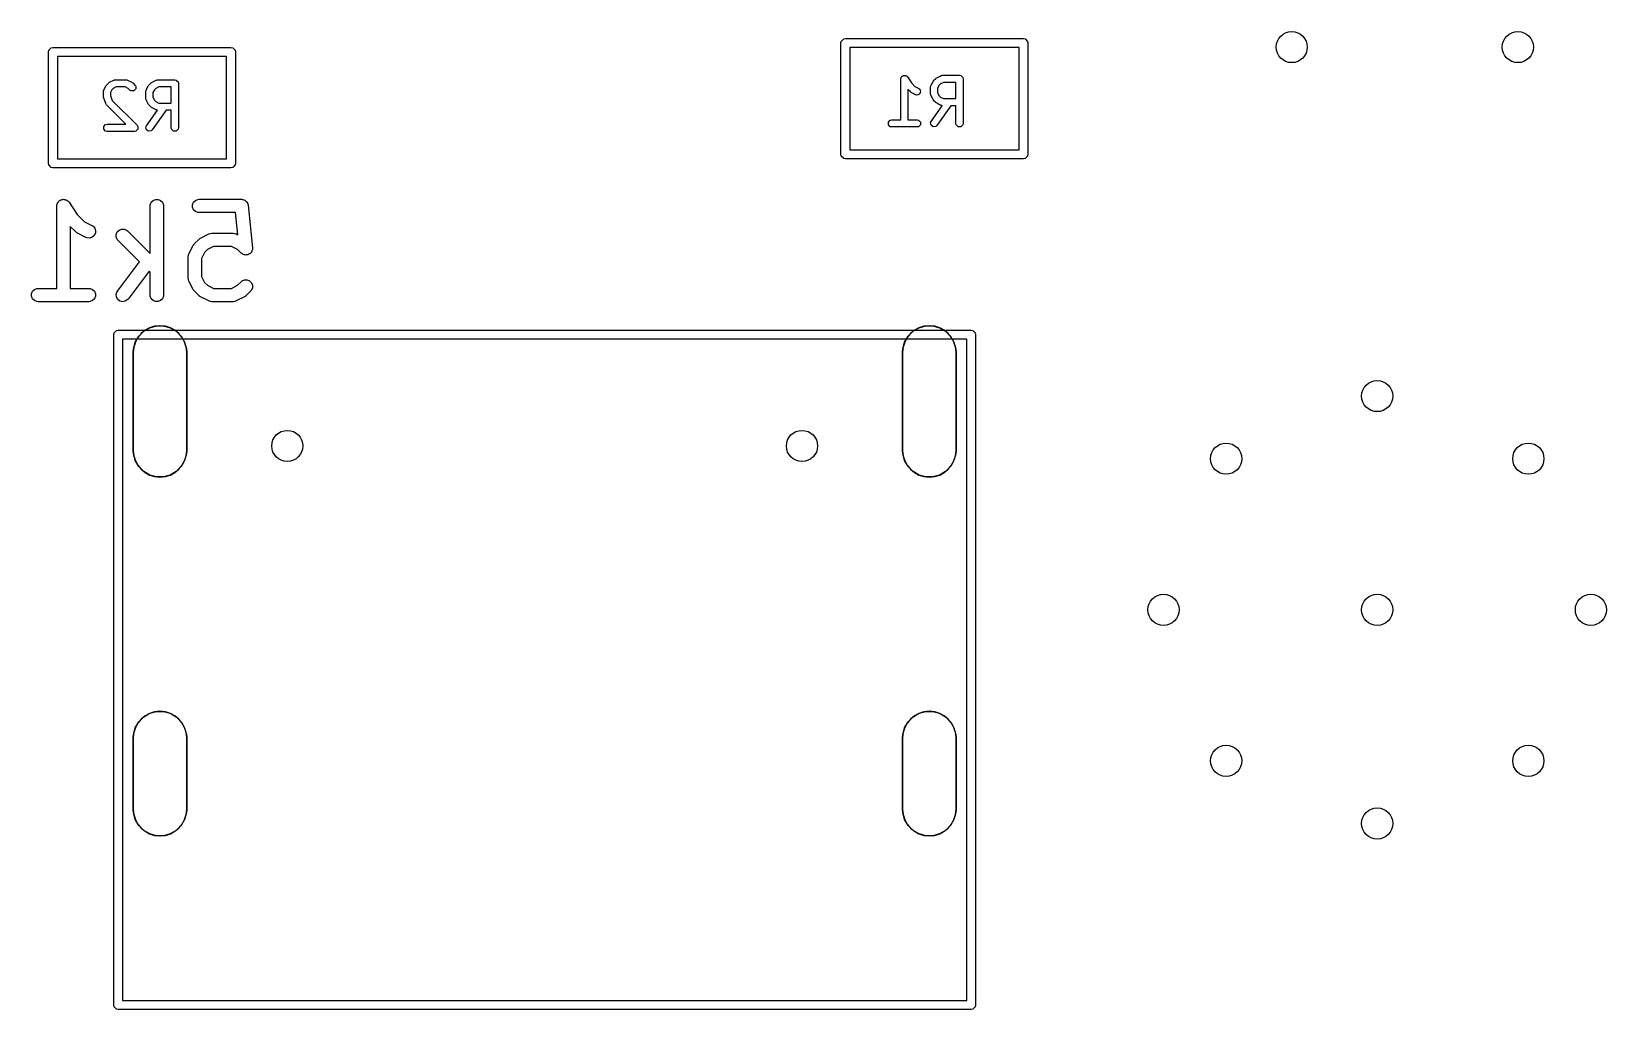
# Model space of a CAD drawing. Extents: x 0.25 to 2.5, y 0.08 to 2.24.
# Drawn here: x 1.805 to 2.501, y 0.223 to 0.656 of the extents above; entities that cross this region are included whole.
import ezdxf

# ---------------------------------------------------------------- set-up
doc = ezdxf.new("R2010")
doc.units = 0
doc.header["$MEASUREMENT"] = 0
doc.layers.add('BLACK', color=7, linetype='CONTINUOUS')

msp = doc.modelspace()

# ---------------------------------------------------------------- linework, layer by layer
at = {"layer": 'BLACK', "linetype": 'CONTINUOUS'}
for p, q in [((1.81265, 0.64741), (1.81372, 0.64847)), ((1.81372, 0.64847), (1.81447, 0.64862)), ((1.81447, 0.64862), (1.89321, 0.64862)), ((1.89321, 0.64862), (1.89396, 0.64847)), ((1.89396, 0.64847), (1.89503, 0.64741)), ((2.16289, 0.65059), (2.16304, 0.65134)), ((2.16289, 0.60138), (2.16289, 0.65059)), ((2.16304, 0.65134), (2.16411, 0.65241)), ((2.16411, 0.65241), (2.16486, 0.65256)), ((2.16486, 0.65256), (2.2436, 0.65256)), ((2.16683, 0.64862), (2.16683, 0.60335)), ((2.24163, 0.64862), (2.16683, 0.64862)), ((2.24163, 0.60335), (2.24163, 0.64862)), ((2.2436, 0.65256), (2.24436, 0.65241)), ((2.24436, 0.65241), (2.24542, 0.65134)), ((2.24542, 0.65134), (2.24557, 0.65059)), ((2.24557, 0.65059), (2.24557, 0.60138)), ((1.8125, 0.64665), (1.81265, 0.64741)), ((1.8125, 0.59744), (1.8125, 0.64665)), ((1.81644, 0.64469), (1.81644, 0.59941)), ((1.89124, 0.64469), (1.81644, 0.64469)), ((1.89124, 0.59941), (1.89124, 0.64469)), ((1.89503, 0.64741), (1.89518, 0.64665)), ((1.89518, 0.64665), (1.89518, 0.59744)), ((1.83954, 0.63326), (1.84142, 0.6342)), ((1.84142, 0.6342), (1.84149, 0.63422)), ((1.84149, 0.63422), (1.84152, 0.63424)), ((1.84152, 0.63424), (1.84177, 0.63429)), ((1.84177, 0.63429), (1.84201, 0.63436)), ((1.84201, 0.63436), (1.84204, 0.63435)), ((1.84204, 0.63435), (1.84212, 0.63436)), ((1.84212, 0.63436), (1.84681, 0.63436)), ((1.84681, 0.63436), (1.84689, 0.63435)), ((1.84689, 0.63435), (1.84692, 0.63436)), ((1.84692, 0.63436), (1.84716, 0.63429)), ((1.84716, 0.63429), (1.84741, 0.63424)), ((1.84741, 0.63424), (1.84744, 0.63422)), ((1.84744, 0.63422), (1.84751, 0.6342)), ((1.84751, 0.6342), (1.84939, 0.63326)), ((1.85829, 0.63326), (1.86016, 0.6342)), ((1.86016, 0.6342), (1.86024, 0.63422)), ((1.86024, 0.63422), (1.86027, 0.63424)), ((1.86027, 0.63424), (1.86051, 0.63429)), ((1.86051, 0.63429), (1.86076, 0.63436)), ((1.86076, 0.63436), (1.86079, 0.63435)), ((1.86079, 0.63435), (1.86087, 0.63436)), ((1.86087, 0.63436), (1.86837, 0.63436)), ((1.86837, 0.63436), (1.86897, 0.63424)), ((1.86897, 0.63424), (1.86982, 0.63339)), ((2.18937, 0.63476), (2.18949, 0.63536)), ((2.18937, 0.61665), (2.18937, 0.63476)), ((2.18949, 0.63536), (2.1896, 0.63548)), ((2.1896, 0.63548), (2.18964, 0.63563)), ((2.18964, 0.63563), (2.19002, 0.63589)), ((2.19002, 0.63589), (2.19034, 0.63621)), ((2.19034, 0.63621), (2.1905, 0.63621)), ((2.1905, 0.63621), (2.19064, 0.6363)), ((2.19064, 0.6363), (2.19109, 0.63621)), ((2.19109, 0.63621), (2.19155, 0.63621)), ((2.19155, 0.63621), (2.19166, 0.6361)), ((2.19166, 0.6361), (2.19182, 0.63607)), ((2.19182, 0.63607), (2.19226, 0.63563)), ((2.19226, 0.63563), (2.19404, 0.63295)), ((2.2036, 0.63359), (2.20375, 0.63379)), ((2.20375, 0.63379), (2.20389, 0.634)), ((2.20389, 0.634), (2.20483, 0.63493)), ((2.20483, 0.63493), (2.20504, 0.63507)), ((2.20504, 0.63507), (2.20524, 0.63523)), ((2.20524, 0.63523), (2.20711, 0.63617)), ((2.20711, 0.63617), (2.20719, 0.63619)), ((2.20719, 0.63619), (2.20722, 0.63621)), ((2.20722, 0.63621), (2.20746, 0.63626)), ((2.20746, 0.63626), (2.20771, 0.63633)), ((2.20771, 0.63633), (2.20774, 0.63632)), ((2.20774, 0.63632), (2.20782, 0.63633)), ((2.20782, 0.63633), (2.21532, 0.63633)), ((2.21532, 0.63633), (2.21592, 0.63621)), ((2.21592, 0.63621), (2.21677, 0.63536)), ((2.21677, 0.63536), (2.21689, 0.63476)), ((2.21689, 0.63476), (2.21689, 0.61507)), ((1.8368, 0.62915), (1.83687, 0.6294)), ((1.83681, 0.62912), (1.8368, 0.62915)), ((1.8368, 0.62904), (1.83681, 0.62912)), ((1.8368, 0.62717), (1.8368, 0.62904)), ((1.83685, 0.62692), (1.8368, 0.62717)), ((1.83688, 0.62667), (1.83685, 0.62692)), ((1.83687, 0.6294), (1.83692, 0.62964)), ((1.83692, 0.62964), (1.83694, 0.62967)), ((1.83694, 0.62967), (1.83696, 0.62974)), ((1.83696, 0.62974), (1.8379, 0.63162)), ((1.8379, 0.63162), (1.83806, 0.63182)), ((1.83806, 0.63182), (1.8382, 0.63203)), ((1.8382, 0.63203), (1.83913, 0.63297)), ((1.83913, 0.63297), (1.83934, 0.63311)), ((1.83934, 0.63311), (1.83954, 0.63326)), ((1.8406, 0.62998), (1.83995, 0.62867)), ((1.83995, 0.62867), (1.83995, 0.62742)), ((1.83995, 0.62742), (1.84069, 0.6252)), ((1.84118, 0.63056), (1.8406, 0.62998)), ((1.84249, 0.63121), (1.84118, 0.63056)), ((1.84644, 0.63121), (1.84249, 0.63121)), ((1.84775, 0.63056), (1.84644, 0.63121)), ((1.84851, 0.6298), (1.84775, 0.63056)), ((1.84902, 0.62946), (1.84851, 0.6298)), ((1.85022, 0.62946), (1.84902, 0.62946)), ((1.84939, 0.63326), (1.84959, 0.63311)), ((1.84959, 0.63311), (1.8498, 0.63297)), ((1.8498, 0.63297), (1.85073, 0.63203)), ((1.85108, 0.63031), (1.85022, 0.62946)), ((1.85073, 0.63203), (1.85108, 0.63152)), ((1.85108, 0.63152), (1.85108, 0.63031)), ((1.85554, 0.62904), (1.85556, 0.62912)), ((1.85554, 0.62623), (1.85554, 0.62904)), ((1.85555, 0.62915), (1.85562, 0.62939)), ((1.85556, 0.62912), (1.85555, 0.62915)), ((1.85562, 0.62939), (1.85566, 0.62964)), ((1.85566, 0.62964), (1.85569, 0.62967)), ((1.85569, 0.62967), (1.85571, 0.62974)), ((1.85571, 0.62974), (1.85665, 0.63162)), ((1.85665, 0.63162), (1.8568, 0.63182)), ((1.8568, 0.63182), (1.85694, 0.63203)), ((1.85694, 0.63203), (1.85788, 0.63297)), ((1.85788, 0.63297), (1.85809, 0.63311)), ((1.85809, 0.63311), (1.85829, 0.63326)), ((1.85935, 0.62998), (1.85869, 0.62867)), ((1.85869, 0.62867), (1.85869, 0.6266)), ((1.85993, 0.63056), (1.85935, 0.62998)), ((1.86124, 0.63121), (1.85993, 0.63056)), ((1.86679, 0.63121), (1.86124, 0.63121)), ((1.86679, 0.62405), (1.86679, 0.63121)), ((1.86982, 0.63339), (1.86994, 0.63279)), ((1.86994, 0.63279), (1.86994, 0.6131)), ((2.19358, 0.62896), (2.19252, 0.63002)), ((2.19252, 0.63002), (2.19252, 0.61665)), ((2.19379, 0.62882), (2.19358, 0.62896)), ((2.19399, 0.62866), (2.19379, 0.62882)), ((2.19586, 0.62773), (2.19399, 0.62866)), ((2.19404, 0.63295), (2.19563, 0.63137)), ((2.19563, 0.63137), (2.19727, 0.63054)), ((2.19646, 0.62756), (2.19586, 0.62773)), ((2.1976, 0.62794), (2.19646, 0.62756)), ((2.19727, 0.63054), (2.19776, 0.63017)), ((2.19814, 0.62902), (2.1976, 0.62794)), ((2.19776, 0.63017), (2.19814, 0.62902)), ((2.20249, 0.63101), (2.20251, 0.63109)), ((2.20249, 0.6282), (2.20249, 0.63101)), ((2.20251, 0.62812), (2.20249, 0.6282)), ((2.2025, 0.63112), (2.20256, 0.63136)), ((2.20251, 0.63109), (2.2025, 0.63112)), ((2.2025, 0.62808), (2.20251, 0.62812)), ((2.20256, 0.62784), (2.2025, 0.62808)), ((2.20256, 0.63136), (2.20261, 0.63161)), ((2.20261, 0.62759), (2.20256, 0.62784)), ((2.20261, 0.63161), (2.20264, 0.63164)), ((2.20264, 0.62757), (2.20261, 0.62759)), ((2.20264, 0.63164), (2.20266, 0.63171)), ((2.20266, 0.62749), (2.20264, 0.62757)), ((2.20266, 0.63171), (2.2036, 0.63359)), ((2.2036, 0.62562), (2.20266, 0.62749)), ((2.2063, 0.63195), (2.20564, 0.63064)), ((2.20564, 0.63064), (2.20564, 0.62857)), ((2.20564, 0.62857), (2.2063, 0.62725)), ((2.20688, 0.63253), (2.2063, 0.63195)), ((2.2063, 0.62725), (2.20688, 0.62668)), ((2.20819, 0.63318), (2.20688, 0.63253)), ((2.21374, 0.63318), (2.20819, 0.63318)), ((2.21374, 0.62602), (2.21374, 0.63318)), ((1.83782, 0.62385), (1.83688, 0.62667)), ((1.83785, 0.62379), (1.83782, 0.62385)), ((1.83785, 0.62375), (1.83785, 0.62379)), ((1.83799, 0.62354), (1.83785, 0.62375)), ((1.83812, 0.62332), (1.83799, 0.62354)), ((1.83815, 0.6233), (1.83812, 0.62332)), ((1.8382, 0.62324), (1.83815, 0.6233)), ((1.84676, 0.61468), (1.8382, 0.62324)), ((1.84069, 0.6252), (1.85167, 0.61422)), ((1.85556, 0.62615), (1.85554, 0.62623)), ((1.85555, 0.62612), (1.85556, 0.62615)), ((1.85562, 0.62587), (1.85555, 0.62612)), ((1.85566, 0.62563), (1.85562, 0.62587)), ((1.85569, 0.6256), (1.85566, 0.62563)), ((1.85571, 0.62552), (1.85569, 0.6256)), ((1.85665, 0.62365), (1.85571, 0.62552)), ((1.85583, 0.61401), (1.86067, 0.62093)), ((1.8568, 0.62345), (1.85665, 0.62365)), ((1.85694, 0.62324), (1.8568, 0.62345)), ((1.85788, 0.6223), (1.85694, 0.62324)), ((1.85809, 0.62216), (1.85788, 0.6223)), ((1.85829, 0.62201), (1.85809, 0.62216)), ((1.86016, 0.62107), (1.85829, 0.62201)), ((1.8645, 0.6209), (1.85841, 0.6122)), ((1.85869, 0.6266), (1.85935, 0.62529)), ((1.85935, 0.62529), (1.85993, 0.62471)), ((1.85993, 0.62471), (1.86124, 0.62405)), ((1.86024, 0.62105), (1.86016, 0.62107)), ((1.86027, 0.62102), (1.86024, 0.62105)), ((1.86051, 0.62097), (1.86027, 0.62102)), ((1.86067, 0.62093), (1.86051, 0.62097)), ((1.86124, 0.62405), (1.86679, 0.62405)), ((1.86679, 0.6209), (1.8645, 0.6209)), ((1.86679, 0.6131), (1.86679, 0.6209)), ((2.20278, 0.61598), (2.20762, 0.6229)), ((2.20375, 0.62542), (2.2036, 0.62562)), ((2.20389, 0.62521), (2.20375, 0.62542)), ((2.20483, 0.62427), (2.20389, 0.62521)), ((2.20504, 0.62413), (2.20483, 0.62427)), ((2.20524, 0.62398), (2.20504, 0.62413)), ((2.20711, 0.62304), (2.20524, 0.62398)), ((2.21145, 0.62287), (2.20536, 0.61417)), ((2.20688, 0.62668), (2.20819, 0.62602)), ((2.20719, 0.62302), (2.20711, 0.62304)), ((2.20722, 0.62299), (2.20719, 0.62302)), ((2.20746, 0.62294), (2.20722, 0.62299)), ((2.20762, 0.6229), (2.20746, 0.62294)), ((2.20819, 0.62602), (2.21374, 0.62602)), ((2.21374, 0.62287), (2.21145, 0.62287)), ((2.21374, 0.61507), (2.21374, 0.62287)), ((1.83692, 0.61371), (1.83777, 0.61456)), ((1.83692, 0.6125), (1.83692, 0.61371)), ((1.83777, 0.61456), (1.83837, 0.61468)), ((1.83837, 0.61468), (1.84676, 0.61468)), ((1.85167, 0.61422), (1.85201, 0.61371)), ((1.85201, 0.61371), (1.85201, 0.6125)), ((1.85558, 0.61345), (1.85583, 0.61401)), ((1.85579, 0.61226), (1.85558, 0.61345)), ((1.86691, 0.6125), (1.86679, 0.6131)), ((1.86994, 0.6131), (1.86982, 0.6125)), ((2.18387, 0.61568), (2.18472, 0.61653)), ((2.18387, 0.61447), (2.18387, 0.61568)), ((2.18472, 0.61362), (2.18387, 0.61447)), ((2.18472, 0.61653), (2.18532, 0.61665)), ((2.18532, 0.6135), (2.18472, 0.61362)), ((2.18532, 0.61665), (2.18937, 0.61665)), ((2.19657, 0.6135), (2.18532, 0.6135)), ((2.19252, 0.61665), (2.19657, 0.61665)), ((2.19657, 0.61665), (2.19717, 0.61653)), ((2.19717, 0.61362), (2.19657, 0.6135)), ((2.19717, 0.61653), (2.19802, 0.61568)), ((2.19802, 0.61447), (2.19717, 0.61362)), ((2.19802, 0.61568), (2.19802, 0.61447)), ((2.20253, 0.61541), (2.20278, 0.61598)), ((2.20274, 0.61423), (2.20253, 0.61541)), ((2.20373, 0.61354), (2.20274, 0.61423)), ((2.20491, 0.61374), (2.20373, 0.61354)), ((2.20536, 0.61417), (2.20491, 0.61374)), ((2.21386, 0.61447), (2.21374, 0.61507)), ((2.21471, 0.61362), (2.21386, 0.61447)), ((2.21592, 0.61362), (2.21471, 0.61362)), ((2.21677, 0.61447), (2.21592, 0.61362)), ((2.21689, 0.61507), (2.21677, 0.61447)), ((1.83777, 0.61165), (1.83692, 0.6125)), ((1.83837, 0.61153), (1.83777, 0.61165)), ((1.85056, 0.61153), (1.83837, 0.61153)), ((1.85116, 0.61165), (1.85056, 0.61153)), ((1.85201, 0.6125), (1.85116, 0.61165)), ((1.85116, 0.61165), (1.85116, 0.61165)), ((1.85678, 0.61157), (1.85579, 0.61226)), ((1.85797, 0.61178), (1.85678, 0.61157)), ((1.85841, 0.6122), (1.85797, 0.61178)), ((1.86777, 0.61165), (1.86691, 0.6125)), ((1.86897, 0.61165), (1.86777, 0.61165)), ((1.86982, 0.6125), (1.86897, 0.61165)), ((1.81644, 0.59941), (1.89124, 0.59941)), ((2.16304, 0.60062), (2.16289, 0.60138)), ((2.16411, 0.59956), (2.16304, 0.60062)), ((2.16486, 0.59941), (2.16411, 0.59956)), ((2.2436, 0.59941), (2.16486, 0.59941)), ((2.16683, 0.60335), (2.24163, 0.60335)), ((2.24436, 0.59956), (2.2436, 0.59941)), ((2.24542, 0.60062), (2.24436, 0.59956)), ((2.24557, 0.60138), (2.24542, 0.60062)), ((1.81265, 0.59669), (1.8125, 0.59744)), ((1.81372, 0.59562), (1.81265, 0.59669)), ((1.81447, 0.59547), (1.81372, 0.59562)), ((1.89321, 0.59547), (1.81447, 0.59547)), ((1.89396, 0.59562), (1.89321, 0.59547)), ((1.89503, 0.59669), (1.89396, 0.59562)), ((1.89518, 0.59744), (1.89503, 0.59669)), ((1.8162, 0.57856), (1.81626, 0.57913)), ((1.8162, 0.57855), (1.8162, 0.57856)), ((1.8162, 0.54213), (1.8162, 0.57855)), ((1.8162, 0.57855), (1.8162, 0.57855)), ((1.8162, 0.57855), (1.8162, 0.57855)), ((1.81626, 0.57913), (1.81637, 0.5794)), ((1.81637, 0.5794), (1.81643, 0.57968)), ((1.81643, 0.57968), (1.81659, 0.57992)), ((1.81659, 0.57992), (1.8167, 0.58019)), ((1.8167, 0.58019), (1.81691, 0.5804)), ((1.81691, 0.5804), (1.81707, 0.58064)), ((1.81707, 0.58064), (1.81731, 0.5808)), ((1.81731, 0.5808), (1.81751, 0.58101)), ((1.81751, 0.58101), (1.81778, 0.58112)), ((1.81778, 0.58112), (1.81803, 0.58128)), ((1.81803, 0.58128), (1.81831, 0.58134)), ((1.81831, 0.58134), (1.81858, 0.58145)), ((1.81858, 0.58145), (1.81887, 0.58145)), ((1.81887, 0.58145), (1.81916, 0.5815)), ((1.81916, 0.5815), (1.81944, 0.58145)), ((1.81944, 0.58145), (1.81973, 0.58145)), ((1.81973, 0.58145), (1.82, 0.58133)), ((1.82, 0.58133), (1.82029, 0.58128)), ((1.82029, 0.58128), (1.82053, 0.58112)), ((1.82053, 0.58112), (1.8208, 0.58101)), ((1.8208, 0.58101), (1.821, 0.5808)), ((1.821, 0.5808), (1.82125, 0.58064)), ((1.82125, 0.58064), (1.82161, 0.58019)), ((1.82161, 0.58019), (1.82161, 0.58019)), ((1.82161, 0.58019), (1.82161, 0.58019)), ((1.82161, 0.58019), (1.82161, 0.58019)), ((1.82161, 0.58019), (1.8252, 0.57481)), ((1.85745, 0.57855), (1.8575, 0.57913)), ((1.85745, 0.55756), (1.85745, 0.57855)), ((1.8575, 0.57913), (1.85795, 0.58019)), ((1.85795, 0.58019), (1.85876, 0.58101)), ((1.85876, 0.58101), (1.85982, 0.58145)), ((1.85982, 0.58145), (1.86098, 0.58145)), ((1.86098, 0.58145), (1.86204, 0.58101)), ((1.86204, 0.58101), (1.86286, 0.58019)), ((1.86286, 0.58019), (1.8633, 0.57913)), ((1.8633, 0.57913), (1.86335, 0.57855)), ((1.86335, 0.57855), (1.86335, 0.53918)), ((1.87625, 0.57913), (1.87669, 0.58019)), ((1.87625, 0.57797), (1.87625, 0.57913)), ((1.87669, 0.58019), (1.87751, 0.58101)), ((1.87751, 0.58101), (1.87857, 0.58145)), ((1.87857, 0.58145), (1.87915, 0.5815)), ((1.87915, 0.5815), (1.8979, 0.5815)), ((1.8979, 0.5815), (1.89811, 0.58148)), ((1.89811, 0.58148), (1.89818, 0.58149)), ((1.89818, 0.58149), (1.89825, 0.58147)), ((1.89825, 0.58147), (1.89847, 0.58145)), ((1.89847, 0.58145), (1.89887, 0.58128)), ((1.89887, 0.58128), (1.89928, 0.58116)), ((1.89928, 0.58116), (1.8994, 0.58106)), ((1.8994, 0.58106), (1.89954, 0.58101)), ((1.89954, 0.58101), (1.89984, 0.5807)), ((1.89984, 0.5807), (1.90018, 0.58043)), ((1.90018, 0.58043), (1.90025, 0.5803)), ((1.90025, 0.5803), (1.90035, 0.58019)), ((1.90035, 0.58019), (1.90052, 0.57979)), ((1.90052, 0.57979), (1.90072, 0.57941)), ((1.90072, 0.57941), (1.90076, 0.57919)), ((1.90076, 0.57919), (1.90079, 0.57913)), ((1.90079, 0.57913), (1.90079, 0.57905)), ((1.90079, 0.57905), (1.90083, 0.57884)), ((1.90083, 0.57884), (1.90271, 0.5601)), ((1.8252, 0.57481), (1.8284, 0.5716)), ((1.8284, 0.5716), (1.83172, 0.56994)), ((1.87669, 0.57691), (1.87625, 0.57797)), ((1.87751, 0.5761), (1.87669, 0.57691)), ((1.87857, 0.57565), (1.87751, 0.5761)), ((1.87915, 0.5756), (1.87857, 0.57565)), ((1.89522, 0.5756), (1.87915, 0.5756)), ((1.8962, 0.56583), (1.89522, 0.5756)), ((1.82457, 0.56709), (1.82211, 0.56955)), ((1.82211, 0.56955), (1.82211, 0.54213)), ((1.82479, 0.5669), (1.82457, 0.56709)), ((1.82484, 0.56684), (1.82479, 0.5669)), ((1.82493, 0.56679), (1.82484, 0.56684)), ((1.82501, 0.56672), (1.82493, 0.56679)), ((1.82509, 0.56669), (1.82501, 0.56672)), ((1.82533, 0.56654), (1.82509, 0.56669)), ((1.82908, 0.56466), (1.82533, 0.56654)), ((1.82962, 0.56445), (1.82908, 0.56466)), ((1.83077, 0.56437), (1.82962, 0.56445)), ((1.83187, 0.56474), (1.83077, 0.56437)), ((1.83172, 0.56994), (1.83221, 0.56963)), ((1.83274, 0.56549), (1.83187, 0.56474)), ((1.83221, 0.56963), (1.83297, 0.56876)), ((1.83325, 0.56652), (1.83274, 0.56549)), ((1.83297, 0.56876), (1.83333, 0.56767)), ((1.83333, 0.56767), (1.83325, 0.56652)), ((1.84251, 0.566), (1.84295, 0.56707)), ((1.84251, 0.56485), (1.84251, 0.566)), ((1.84295, 0.56379), (1.84251, 0.56485)), ((1.84295, 0.56707), (1.84376, 0.56788)), ((1.84376, 0.56788), (1.84483, 0.56832)), ((1.84483, 0.56832), (1.84598, 0.56832)), ((1.84598, 0.56832), (1.84704, 0.56788)), ((1.84704, 0.56788), (1.84749, 0.56751)), ((1.84749, 0.56751), (1.85745, 0.55756)), ((1.87921, 0.56401), (1.8793, 0.56407)), ((1.8793, 0.56407), (1.87938, 0.56413)), ((1.87938, 0.56413), (1.87945, 0.56416)), ((1.87945, 0.56416), (1.8797, 0.56432)), ((1.8797, 0.56432), (1.88345, 0.56619)), ((1.88345, 0.56619), (1.88399, 0.5664)), ((1.88399, 0.5664), (1.8841, 0.56641)), ((1.8841, 0.56641), (1.8842, 0.56645)), ((1.8842, 0.56645), (1.88477, 0.56651)), ((1.88477, 0.56651), (1.89415, 0.56651)), ((1.89415, 0.56651), (1.89472, 0.56645)), ((1.89472, 0.56645), (1.89482, 0.56641)), ((1.89482, 0.56641), (1.89493, 0.5664)), ((1.89493, 0.5664), (1.89547, 0.56619)), ((1.89547, 0.56619), (1.8962, 0.56583)), ((1.84331, 0.56334), (1.84295, 0.56379)), ((1.85275, 0.5539), (1.84331, 0.56334)), ((1.87443, 0.55683), (1.87463, 0.55737)), ((1.87463, 0.55737), (1.87651, 0.56112)), ((1.87651, 0.56112), (1.87666, 0.56137)), ((1.87666, 0.56137), (1.87669, 0.56144)), ((1.87669, 0.56144), (1.87676, 0.56152)), ((1.87676, 0.56152), (1.87682, 0.56161)), ((1.87682, 0.56161), (1.87687, 0.56166)), ((1.87687, 0.56166), (1.87706, 0.56189)), ((1.87706, 0.56189), (1.87893, 0.56377)), ((1.87893, 0.56377), (1.87916, 0.56395)), ((1.87916, 0.56395), (1.87921, 0.56401)), ((1.88157, 0.55805), (1.88023, 0.55536)), ((1.88277, 0.55925), (1.88157, 0.55805)), ((1.88547, 0.5606), (1.88277, 0.55925)), ((1.89345, 0.5606), (1.88547, 0.5606)), ((1.89615, 0.55925), (1.89345, 0.5606)), ((1.89768, 0.55771), (1.89615, 0.55925)), ((1.89813, 0.55735), (1.89768, 0.55771)), ((1.89827, 0.55729), (1.89813, 0.55735)), ((1.89838, 0.5572), (1.89827, 0.55729)), ((1.8988, 0.55707), (1.89838, 0.5572)), ((1.90101, 0.55718), (1.90063, 0.55698)), ((1.90141, 0.55735), (1.90101, 0.55718)), ((1.90152, 0.55745), (1.90141, 0.55735)), ((1.90165, 0.55752), (1.90152, 0.55745)), ((1.90192, 0.55786), (1.90165, 0.55752)), ((1.90223, 0.55816), (1.90192, 0.55786)), ((1.90228, 0.5583), (1.90223, 0.55816)), ((1.90238, 0.55841), (1.90228, 0.5583)), ((1.9025, 0.55883), (1.90238, 0.55841)), ((1.90267, 0.55923), (1.9025, 0.55883)), ((1.90271, 0.55952), (1.90267, 0.55938)), ((1.90267, 0.55938), (1.90267, 0.55923)), ((1.90271, 0.5601), (1.90271, 0.55952)), ((1.84304, 0.54095), (1.85275, 0.5539)), ((1.87432, 0.55605), (1.87438, 0.55663)), ((1.87432, 0.54668), (1.87432, 0.55605)), ((1.87438, 0.55663), (1.87442, 0.55673)), ((1.87442, 0.55673), (1.87443, 0.55683)), ((1.88023, 0.55536), (1.88023, 0.54738)), ((1.89919, 0.55691), (1.8988, 0.55707)), ((1.89934, 0.55691), (1.89919, 0.55691)), ((1.89949, 0.55686), (1.89934, 0.55691)), ((1.89991, 0.55691), (1.89949, 0.55686)), ((1.90035, 0.55691), (1.89991, 0.55691)), ((1.90048, 0.55696), (1.90035, 0.55691)), ((1.90063, 0.55698), (1.90048, 0.55696)), ((1.85697, 0.54968), (1.84776, 0.53741)), ((1.85745, 0.54921), (1.85697, 0.54968)), ((1.85745, 0.53918), (1.85745, 0.54921)), ((1.87438, 0.5461), (1.87432, 0.54668)), ((1.87442, 0.54601), (1.87438, 0.5461)), ((1.87443, 0.5459), (1.87442, 0.54601)), ((1.87463, 0.54536), (1.87443, 0.5459)), ((1.87651, 0.54161), (1.87463, 0.54536)), ((1.88023, 0.54738), (1.88157, 0.54468)), ((1.88157, 0.54468), (1.88277, 0.54348)), ((1.88277, 0.54348), (1.88547, 0.54213)), ((1.89345, 0.54213), (1.89615, 0.54348)), ((1.89615, 0.54348), (1.89768, 0.54502)), ((1.89768, 0.54502), (1.89813, 0.54539)), ((1.89813, 0.54539), (1.89919, 0.54583)), ((1.89919, 0.54583), (1.90035, 0.54583)), ((1.90035, 0.54583), (1.90141, 0.54539)), ((1.90141, 0.54539), (1.90223, 0.54457)), ((1.90223, 0.54457), (1.90267, 0.54351)), ((1.90267, 0.54351), (1.90267, 0.54235)), ((1.80501, 0.53976), (1.80545, 0.54082)), ((1.80501, 0.5386), (1.80501, 0.53976)), ((1.80545, 0.53754), (1.80501, 0.5386)), ((1.80545, 0.54082), (1.80627, 0.54164)), ((1.80627, 0.53673), (1.80545, 0.53754)), ((1.80627, 0.54164), (1.80733, 0.54208)), ((1.80733, 0.53628), (1.80627, 0.53673)), ((1.80733, 0.54208), (1.80791, 0.54213)), ((1.80791, 0.53623), (1.80733, 0.53628)), ((1.80791, 0.54213), (1.8162, 0.54213)), ((1.8304, 0.53623), (1.80791, 0.53623)), ((1.82211, 0.54213), (1.8304, 0.54213)), ((1.8304, 0.54213), (1.83098, 0.54208)), ((1.83098, 0.53628), (1.8304, 0.53623)), ((1.83098, 0.54208), (1.83204, 0.54164)), ((1.83204, 0.53673), (1.83098, 0.53628)), ((1.83204, 0.54164), (1.83286, 0.54082)), ((1.83286, 0.53754), (1.83204, 0.53673)), ((1.83286, 0.54082), (1.8333, 0.53976)), ((1.8333, 0.5386), (1.83286, 0.53754)), ((1.8333, 0.53976), (1.8333, 0.5386)), ((1.84245, 0.53934), (1.84274, 0.54046)), ((1.84262, 0.5382), (1.84245, 0.53934)), ((1.8432, 0.53721), (1.84262, 0.5382)), ((1.84274, 0.54046), (1.84304, 0.54095)), ((1.84413, 0.53652), (1.8432, 0.53721)), ((1.84524, 0.53623), (1.84413, 0.53652)), ((1.84638, 0.53639), (1.84524, 0.53623)), ((1.84737, 0.53698), (1.84638, 0.53639)), ((1.84776, 0.53741), (1.84737, 0.53698)), ((1.8575, 0.5386), (1.85745, 0.53918)), ((1.85795, 0.53754), (1.8575, 0.5386)), ((1.85876, 0.53673), (1.85795, 0.53754)), ((1.85982, 0.53628), (1.85876, 0.53673)), ((1.86098, 0.53628), (1.85982, 0.53628)), ((1.86204, 0.53673), (1.86098, 0.53628)), ((1.86286, 0.53754), (1.86204, 0.53673)), ((1.8633, 0.5386), (1.86286, 0.53754)), ((1.86335, 0.53918), (1.8633, 0.5386)), ((1.87666, 0.54136), (1.87651, 0.54161)), ((1.87669, 0.54129), (1.87666, 0.54136)), ((1.87676, 0.54121), (1.87669, 0.54129)), ((1.87682, 0.54112), (1.87676, 0.54121)), ((1.87687, 0.54107), (1.87682, 0.54112)), ((1.87706, 0.54084), (1.87687, 0.54107)), ((1.87893, 0.53897), (1.87706, 0.54084)), ((1.87916, 0.53878), (1.87893, 0.53897)), ((1.87921, 0.53872), (1.87916, 0.53878)), ((1.8793, 0.53867), (1.87921, 0.53872)), ((1.87938, 0.5386), (1.8793, 0.53867)), ((1.87945, 0.53857), (1.87938, 0.5386)), ((1.8797, 0.53841), (1.87945, 0.53857)), ((1.88345, 0.53654), (1.8797, 0.53841)), ((1.88399, 0.53633), (1.88345, 0.53654)), ((1.8841, 0.53632), (1.88399, 0.53633)), ((1.8842, 0.53628), (1.8841, 0.53632)), ((1.88477, 0.53623), (1.8842, 0.53628)), ((1.89415, 0.53623), (1.88477, 0.53623)), ((1.88547, 0.54213), (1.89345, 0.54213)), ((1.89472, 0.53628), (1.89415, 0.53623)), ((1.89482, 0.53632), (1.89472, 0.53628)), ((1.89493, 0.53633), (1.89482, 0.53632)), ((1.89547, 0.53654), (1.89493, 0.53633)), ((1.89922, 0.53841), (1.89547, 0.53654)), ((1.89946, 0.53857), (1.89922, 0.53841)), ((1.89954, 0.5386), (1.89946, 0.53857)), ((1.89962, 0.53867), (1.89954, 0.5386)), ((1.89971, 0.53872), (1.89962, 0.53867)), ((1.89976, 0.53878), (1.89971, 0.53872)), ((1.89998, 0.53897), (1.89976, 0.53878)), ((1.90186, 0.54084), (1.89998, 0.53897)), ((1.90223, 0.54129), (1.90186, 0.54084)), ((1.90267, 0.54235), (1.90223, 0.54129)), ((1.84134, 0.52165), (1.84149, 0.52241)), ((1.84149, 0.52241), (1.84255, 0.52347)), ((1.84255, 0.52347), (1.84331, 0.52362)), ((1.84331, 0.52362), (2.22047, 0.52362)), ((1.85244, 0.52097), (1.85462, 0.52315)), ((1.85462, 0.52315), (1.85729, 0.52469)), ((1.85729, 0.52469), (1.86027, 0.52549)), ((1.86027, 0.52549), (1.86335, 0.52549)), ((1.86335, 0.52549), (1.86633, 0.52469)), ((1.86633, 0.52469), (1.869, 0.52315)), ((1.869, 0.52315), (1.87118, 0.52097)), ((2.1926, 0.52097), (2.19478, 0.52315)), ((2.19478, 0.52315), (2.19745, 0.52469)), ((2.19745, 0.52469), (2.20043, 0.52549)), ((2.20043, 0.52549), (2.20351, 0.52549)), ((2.20351, 0.52549), (2.20649, 0.52469)), ((2.20649, 0.52469), (2.20916, 0.52315)), ((2.20916, 0.52315), (2.21134, 0.52097)), ((2.22047, 0.52362), (2.22123, 0.52347)), ((2.22123, 0.52347), (2.22229, 0.52241)), ((2.22229, 0.52241), (2.22244, 0.52165)), ((1.84134, 0.2252), (1.84134, 0.52165)), ((1.84528, 0.51969), (1.84528, 0.22717)), ((2.2185, 0.51969), (1.84528, 0.51969)), ((1.85, 0.51378), (1.8501, 0.51532)), ((1.8501, 0.51532), (1.8509, 0.5183)), ((1.8509, 0.5183), (1.85244, 0.52097)), ((1.87118, 0.52097), (1.87272, 0.5183)), ((1.87272, 0.5183), (1.87352, 0.51532)), ((1.87352, 0.51532), (1.87362, 0.51378)), ((2.19016, 0.51378), (2.19026, 0.51532)), ((2.19026, 0.51532), (2.19106, 0.5183)), ((2.19106, 0.5183), (2.1926, 0.52097)), ((2.21134, 0.52097), (2.21288, 0.5183)), ((2.21288, 0.5183), (2.21368, 0.51532)), ((2.21368, 0.51532), (2.21378, 0.51378)), ((2.2185, 0.22717), (2.2185, 0.51969)), ((2.22244, 0.52165), (2.22244, 0.2252)), ((1.85, 0.47047), (1.85, 0.51378)), ((1.85, 0.51378), (1.85, 0.47047)), ((1.87362, 0.51378), (1.87362, 0.47047)), ((1.87362, 0.47047), (1.87362, 0.51378)), ((2.19016, 0.47047), (2.19016, 0.51378)), ((2.19016, 0.51378), (2.19016, 0.47047)), ((2.21378, 0.51378), (2.21378, 0.47047)), ((2.21378, 0.47047), (2.21378, 0.51378)), ((1.8501, 0.46893), (1.85, 0.47047)), ((1.8509, 0.46595), (1.8501, 0.46893)), ((1.87352, 0.46893), (1.87272, 0.46595)), ((1.87362, 0.47047), (1.87352, 0.46893)), ((2.19026, 0.46893), (2.19016, 0.47047)), ((2.19106, 0.46595), (2.19026, 0.46893)), ((2.21368, 0.46893), (2.21288, 0.46595)), ((2.21378, 0.47047), (2.21368, 0.46893)), ((1.85244, 0.46328), (1.8509, 0.46595)), ((1.85462, 0.4611), (1.85244, 0.46328)), ((1.85729, 0.45956), (1.85462, 0.4611)), ((1.869, 0.4611), (1.86633, 0.45956)), ((1.87118, 0.46328), (1.869, 0.4611)), ((1.87272, 0.46595), (1.87118, 0.46328)), ((2.1926, 0.46328), (2.19106, 0.46595)), ((2.19478, 0.4611), (2.1926, 0.46328)), ((2.19745, 0.45956), (2.19478, 0.4611)), ((2.20916, 0.4611), (2.20649, 0.45956)), ((2.21134, 0.46328), (2.20916, 0.4611)), ((2.21288, 0.46595), (2.21134, 0.46328)), ((1.86027, 0.45876), (1.85729, 0.45956)), ((1.86335, 0.45876), (1.86027, 0.45876)), ((1.86633, 0.45956), (1.86335, 0.45876)), ((2.20043, 0.45876), (2.19745, 0.45956)), ((2.20351, 0.45876), (2.20043, 0.45876)), ((2.20649, 0.45956), (2.20351, 0.45876)), ((1.8509, 0.34783), (1.85244, 0.3505)), ((1.85244, 0.3505), (1.85462, 0.35268)), ((1.85462, 0.35268), (1.85729, 0.35422)), ((1.85729, 0.35422), (1.86027, 0.35502)), ((1.86027, 0.35502), (1.86335, 0.35502)), ((1.86335, 0.35502), (1.86633, 0.35422)), ((1.86633, 0.35422), (1.869, 0.35268)), ((1.869, 0.35268), (1.87118, 0.3505)), ((1.87118, 0.3505), (1.87272, 0.34783)), ((2.19106, 0.34783), (2.1926, 0.3505)), ((2.1926, 0.3505), (2.19478, 0.35268)), ((2.19478, 0.35268), (2.19745, 0.35422)), ((2.19745, 0.35422), (2.20043, 0.35502)), ((2.20043, 0.35502), (2.20351, 0.35502)), ((2.20351, 0.35502), (2.20649, 0.35422)), ((2.20649, 0.35422), (2.20916, 0.35268)), ((2.20916, 0.35268), (2.21134, 0.3505)), ((2.21134, 0.3505), (2.21288, 0.34783)), ((1.85, 0.34331), (1.8501, 0.34485)), ((1.85, 0.31181), (1.85, 0.34331)), ((1.85, 0.34331), (1.85, 0.31181)), ((1.8501, 0.34485), (1.8509, 0.34783)), ((1.87272, 0.34783), (1.87352, 0.34485)), ((1.87352, 0.34485), (1.87362, 0.34331)), ((1.87362, 0.34331), (1.87362, 0.31181)), ((1.87362, 0.31181), (1.87362, 0.34331)), ((2.19016, 0.34331), (2.19026, 0.34485)), ((2.19016, 0.31181), (2.19016, 0.34331)), ((2.19016, 0.34331), (2.19016, 0.31181)), ((2.19026, 0.34485), (2.19106, 0.34783)), ((2.21288, 0.34783), (2.21368, 0.34485)), ((2.21368, 0.34485), (2.21378, 0.34331)), ((2.21378, 0.34331), (2.21378, 0.31181)), ((2.21378, 0.31181), (2.21378, 0.34331)), ((1.8501, 0.31027), (1.85, 0.31181)), ((1.8509, 0.30729), (1.8501, 0.31027)), ((1.85244, 0.30462), (1.8509, 0.30729)), ((1.87272, 0.30729), (1.87118, 0.30462)), ((1.87352, 0.31027), (1.87272, 0.30729)), ((1.87362, 0.31181), (1.87352, 0.31027)), ((2.19026, 0.31027), (2.19016, 0.31181)), ((2.19106, 0.30729), (2.19026, 0.31027)), ((2.1926, 0.30462), (2.19106, 0.30729)), ((2.21288, 0.30729), (2.21134, 0.30462)), ((2.21368, 0.31027), (2.21288, 0.30729)), ((2.21378, 0.31181), (2.21368, 0.31027)), ((1.85462, 0.30244), (1.85244, 0.30462)), ((1.85729, 0.3009), (1.85462, 0.30244)), ((1.86027, 0.3001), (1.85729, 0.3009)), ((1.86335, 0.3001), (1.86027, 0.3001)), ((1.86633, 0.3009), (1.86335, 0.3001)), ((1.869, 0.30244), (1.86633, 0.3009)), ((1.87118, 0.30462), (1.869, 0.30244)), ((2.19478, 0.30244), (2.1926, 0.30462)), ((2.19745, 0.3009), (2.19478, 0.30244)), ((2.20043, 0.3001), (2.19745, 0.3009)), ((2.20351, 0.3001), (2.20043, 0.3001)), ((2.20649, 0.3009), (2.20351, 0.3001)), ((2.20916, 0.30244), (2.20649, 0.3009)), ((2.21134, 0.30462), (2.20916, 0.30244)), ((1.84149, 0.22444), (1.84134, 0.2252)), ((1.84255, 0.22338), (1.84149, 0.22444)), ((1.84331, 0.22323), (1.84255, 0.22338)), ((2.22047, 0.22323), (1.84331, 0.22323)), ((1.84528, 0.22717), (2.2185, 0.22717)), ((2.22123, 0.22338), (2.22047, 0.22323)), ((2.22229, 0.22444), (2.22123, 0.22338)), ((2.22244, 0.2252), (2.22229, 0.22444))]:
    msp.add_line(p, q, dxfattribs=at)
at = {"layer": 'BLACK'}
for centre in [(2.3622, 0.64882), (2.3622, 0.64882), (2.4622, 0.64882), (2.4622, 0.64882), (2.4, 0.49449), (2.4, 0.49449), (1.91811, 0.47244), (1.91811, 0.47244), (2.14567, 0.47244), (2.14567, 0.47244), (2.33319, 0.46681), (2.33319, 0.46681), (2.46681, 0.46681), (2.46681, 0.46681), (2.30551, 0.4), (2.30551, 0.4), (2.4, 0.4), (2.4, 0.4), (2.49449, 0.4), (2.49449, 0.4), (2.33319, 0.33319), (2.33319, 0.33319), (2.46681, 0.33319), (2.46681, 0.33319), (2.4, 0.30551), (2.4, 0.30551)]:
    msp.add_circle(centre, 0.00689, dxfattribs=at)
for centre, start, end in [((1.86181, 0.51378), 0, 180), ((2.20197, 0.51378), 0, 180), ((1.86181, 0.47047), 180, 360), ((2.20197, 0.47047), 180, 360), ((1.86181, 0.34331), 0, 180), ((2.20197, 0.34331), 0, 180), ((1.86181, 0.31181), 180, 360), ((2.20197, 0.31181), 180, 360)]:
    msp.add_arc(centre, 0.01181, start, end, dxfattribs=at)

doc.saveas('drawing.dxf')
